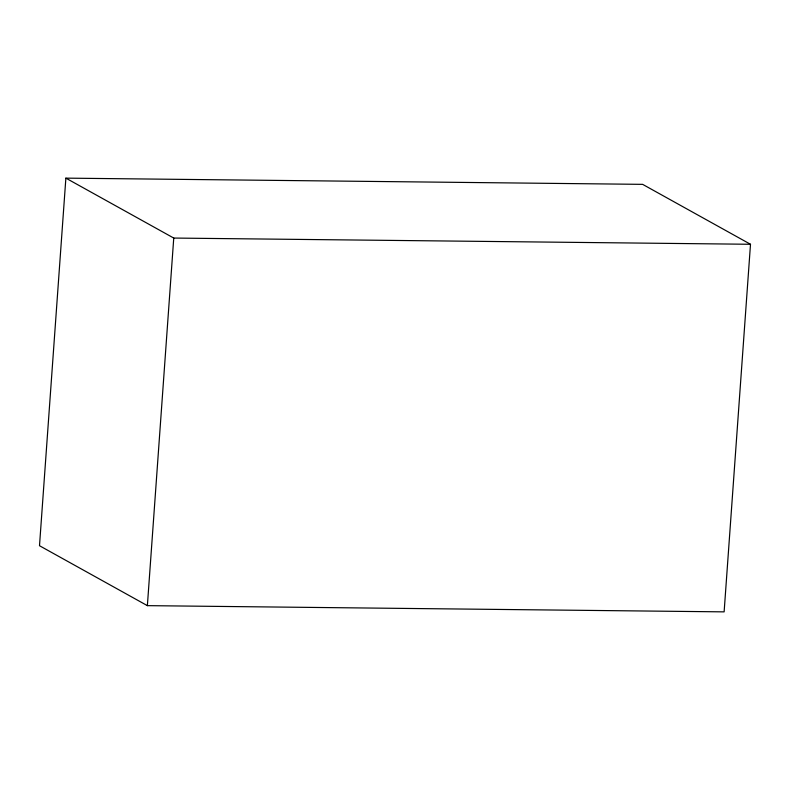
<?xml version="1.0" encoding="UTF-8"?>
<svg xmlns="http://www.w3.org/2000/svg" width="790" height="790" viewBox="0 0 790 790"><rect width="100%" height="100%" fill="white"/><g stroke="black" fill="none" stroke-linecap="round" stroke-linejoin="round"><path stroke-width="1.19" d="M65.876 178.135L39.5 545.722L147.375 605.644L724.124 611.865L750.5 244.278L642.625 184.356L65.876 178.135L173.751 238.057L750.5 244.278M147.375 605.644L173.751 238.057"/></g></svg>
